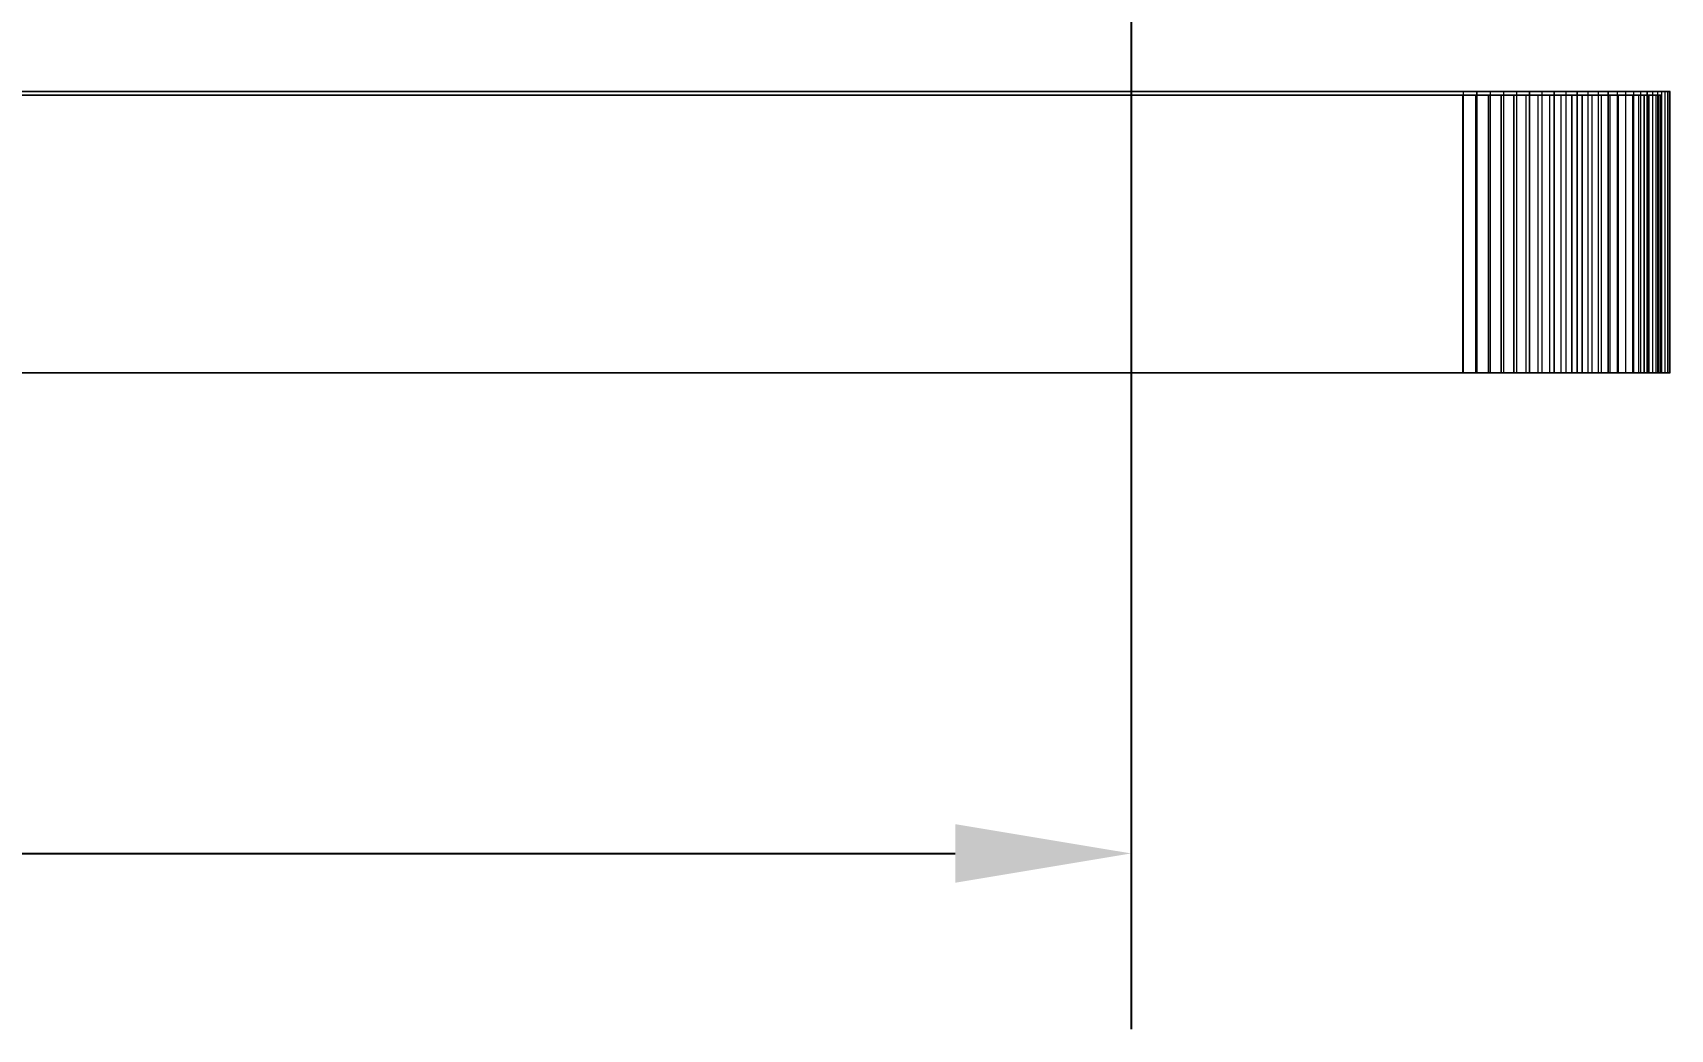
# Model space of a CAD drawing. Header units: millimetres. Extents: x -1970 to 34302, y -65268 to 6837.
# Drawn here: x 25891 to 27288, y -20530 to -19680 of the extents above; entities that cross this region are included whole.
import ezdxf

# ---------------------------------------------------------------- set-up
doc = ezdxf.new("R2010")
doc.units = ezdxf.units.MM
doc.layers.add('COTAS_O', color=1, linetype='Continuous', lineweight=0)
doc.layers.add('superior_briquetadora', color=7, linetype='Continuous', lineweight=0)
doc.dimstyles.new('R19_100', dxfattribs={"dimtxt": 250, "dimasz": 150, "dimexe": 150, "dimexo": 80, "dimgap": 100, "dimtad": 1, "dimtih": 1, "dimtoh": 1, "dimdsep": 46, "dimcen": 0.09, "dimadec": 0, "dimazin": 0, "dimtfac": 1, "dimtdec": 4, "dimtofl": 0, "dimtmove": 0, "dimatfit": 3, "dimfxl": 1, "dimtolj": 1, "dimtzin": 0, "dimarcsym": 0})

# ---------------------------------------------------------------- blocks, each defined once
blk = doc.blocks.new('*D30')
at = {"layer": 'COTAS_O', "color": 0, "lineweight": -2, "transparency": 16777216}
for p, q in [((24628.2, -19560), (24628.2, -20530)), ((26828.2, -19560), (26828.2, -20530)), ((24778.2, -20380), (26678.2, -20380))]:
    blk.add_line(p, q, dxfattribs=at)
at = {"layer": 'COTAS_O', "color": 0, "transparency": 16777216}
for points in [[(24778.2, -20355), (24778.2, -20405), (24628.2, -20380)], [(26678.2, -20355), (26678.2, -20405), (26828.2, -20380)]]:
    blk.add_solid(points, dxfattribs=at)
at = {"layer": 'Defpoints', "color": 0, "transparency": 16777216}
for p in [(24628.2, -19480), (26828.2, -19480), (26828.2, -20380)]:
    blk.add_point(p, dxfattribs=at)

msp = doc.modelspace()

# ---------------------------------------------------------------- linework, layer by layer
at = {"layer": 'superior_briquetadora'}
for p, q in [((25354.107, -19733), (27111.218, -19733)), ((25354.68, -19730), (27111.791, -19730)), ((27122.138, -19733), (25375.827, -19733)), ((27123.191, -19730), (25376.879, -19730)), ((27111.218, -19970), (27111.218, -19733)), ((27111.218, -19733), (27122.298, -19733)), ((27111.791, -19730), (27123.358, -19730)), ((27111.791, -19970), (27111.791, -19730)), ((27122.138, -19970), (27122.138, -19733)), ((27133.129, -19733), (27122.138, -19733)), ((27122.298, -19970), (27122.298, -19733)), ((27122.298, -19733), (27133.288, -19733)), ((27134.665, -19730), (27123.191, -19730)), ((27123.191, -19970), (27123.191, -19730)), ((27123.358, -19730), (27134.83, -19730)), ((27123.358, -19970), (27123.358, -19730)), ((27143.989, -19733), (27133.129, -19733)), ((27133.129, -19970), (27133.129, -19733)), ((27133.288, -19970), (27133.288, -19733)), ((27133.288, -19733), (27144.146, -19733)), ((27146.003, -19730), (27134.665, -19730)), ((27134.665, -19970), (27134.665, -19730)), ((27134.83, -19730), (27146.166, -19730)), ((27134.83, -19970), (27134.83, -19730)), ((27154.678, -19733), (27143.989, -19733)), ((27143.989, -19970), (27143.989, -19733)), ((27144.146, -19970), (27144.146, -19733)), ((27144.146, -19733), (27154.831, -19733)), ((27157.161, -19730), (27146.003, -19730)), ((27146.003, -19970), (27146.003, -19730)), ((27146.166, -19730), (27157.321, -19730)), ((27146.166, -19970), (27146.166, -19730)), ((27165.155, -19733), (27154.678, -19733)), ((27154.678, -19970), (27154.678, -19733)), ((27154.831, -19970), (27154.831, -19733)), ((27154.831, -19733), (27165.305, -19733)), ((27168.099, -19730), (27157.161, -19730)), ((27157.161, -19970), (27157.161, -19730)), ((27157.321, -19730), (27168.255, -19730)), ((27157.321, -19970), (27157.321, -19730)), ((27175.381, -19733), (27165.155, -19733)), ((27165.155, -19970), (27165.155, -19733)), ((27165.305, -19970), (27165.305, -19733)), ((27165.305, -19733), (27175.528, -19733)), ((27178.775, -19730), (27168.099, -19730)), ((27168.099, -19970), (27168.099, -19730)), ((27168.255, -19730), (27178.927, -19730)), ((27168.255, -19970), (27168.255, -19730)), ((27185.319, -19733), (27175.381, -19733)), ((27175.381, -19970), (27175.381, -19733)), ((27175.528, -19970), (27175.528, -19733)), ((27175.528, -19733), (27185.46, -19733)), ((27189.149, -19730), (27178.775, -19730)), ((27178.775, -19970), (27178.775, -19730)), ((27178.927, -19730), (27189.296, -19730)), ((27178.927, -19970), (27178.927, -19730)), ((27194.93, -19733), (27185.319, -19733)), ((27185.319, -19970), (27185.319, -19733)), ((27185.46, -19970), (27185.46, -19733)), ((27185.46, -19733), (27195.066, -19733)), ((27199.182, -19730), (27189.149, -19730)), ((27189.149, -19970), (27189.149, -19730)), ((27189.296, -19730), (27199.325, -19730)), ((27189.296, -19970), (27189.296, -19730)), ((27204.178, -19733), (27194.93, -19733)), ((27194.93, -19970), (27194.93, -19733)), ((27195.066, -19970), (27195.066, -19733)), ((27195.066, -19733), (27204.309, -19733)), ((27208.837, -19730), (27199.182, -19730)), ((27199.182, -19970), (27199.182, -19730)), ((27199.325, -19730), (27208.974, -19730)), ((27199.325, -19970), (27199.325, -19730)), ((27213.03, -19733), (27204.178, -19733)), ((27204.178, -19970), (27204.178, -19733)), ((27204.309, -19970), (27204.309, -19733)), ((27204.309, -19733), (27213.155, -19733)), ((27218.078, -19730), (27208.837, -19730)), ((27208.837, -19970), (27208.837, -19730)), ((27208.974, -19730), (27218.208, -19730)), ((27208.974, -19970), (27208.974, -19730)), ((27221.451, -19733), (27213.03, -19733)), ((27213.03, -19970), (27213.03, -19733)), ((27213.155, -19970), (27213.155, -19733)), ((27213.155, -19733), (27221.57, -19733)), ((27226.869, -19730), (27218.078, -19730)), ((27218.078, -19970), (27218.078, -19730)), ((27218.208, -19730), (27226.993, -19730)), ((27218.208, -19970), (27218.208, -19730)), ((27229.411, -19733), (27221.451, -19733)), ((27221.451, -19970), (27221.451, -19733)), ((27221.57, -19970), (27221.57, -19733)), ((27221.57, -19733), (27229.523, -19733)), ((27235.179, -19730), (27226.869, -19730)), ((27226.869, -19970), (27226.869, -19730)), ((27226.993, -19730), (27235.296, -19730)), ((27226.993, -19970), (27226.993, -19730)), ((27236.879, -19733), (27229.411, -19733)), ((27229.411, -19970), (27229.411, -19733)), ((27229.523, -19970), (27229.523, -19733)), ((27229.523, -19733), (27236.984, -19733)), ((27242.976, -19730), (27235.179, -19730)), ((27235.179, -19970), (27235.179, -19730)), ((27235.296, -19730), (27243.085, -19730)), ((27235.296, -19970), (27235.296, -19730)), ((27243.828, -19733), (27236.879, -19733)), ((27236.879, -19970), (27236.879, -19733)), ((27236.984, -19970), (27236.984, -19733)), ((27236.984, -19733), (27243.925, -19733)), ((27250.23, -19730), (27242.976, -19730)), ((27242.976, -19970), (27242.976, -19730)), ((27243.085, -19730), (27250.331, -19730)), ((27243.085, -19970), (27243.085, -19730)), ((27250.232, -19733), (27243.828, -19733)), ((27243.828, -19970), (27243.828, -19733)), ((27243.925, -19970), (27243.925, -19733)), ((27243.925, -19733), (27250.32, -19733)), ((27256.915, -19730), (27250.23, -19730)), ((27250.23, -19970), (27250.23, -19730)), ((27256.066, -19733), (27250.232, -19733)), ((27250.232, -19970), (27250.232, -19733)), ((27250.32, -19970), (27250.32, -19733)), ((27250.32, -19733), (27256.146, -19733)), ((27250.331, -19730), (27257.008, -19730)), ((27250.331, -19970), (27250.331, -19730)), ((27261.309, -19733), (27256.066, -19733)), ((27256.066, -19970), (27256.066, -19733)), ((27256.146, -19970), (27256.146, -19733)), ((27256.146, -19733), (27261.38, -19733)), ((27263.006, -19730), (27256.915, -19730)), ((27256.915, -19970), (27256.915, -19730)), ((27257.008, -19730), (27263.089, -19730)), ((27257.008, -19970), (27257.008, -19730)), ((27265.941, -19733), (27261.309, -19733)), ((27261.309, -19970), (27261.309, -19733)), ((27261.38, -19970), (27261.38, -19733)), ((27261.38, -19733), (27266.003, -19733)), ((27268.479, -19730), (27263.006, -19730)), ((27263.006, -19970), (27263.006, -19730)), ((27263.089, -19730), (27268.554, -19730)), ((27263.089, -19970), (27263.089, -19730)), ((27269.944, -19733), (27265.941, -19733)), ((27265.941, -19970), (27265.941, -19733)), ((27266.003, -19970), (27266.003, -19733)), ((27266.003, -19733), (27269.998, -19733)), ((27273.314, -19730), (27268.479, -19730)), ((27268.479, -19970), (27268.479, -19730)), ((27268.554, -19730), (27273.38, -19730)), ((27268.554, -19970), (27268.554, -19730)), ((27273.305, -19733), (27269.944, -19733)), ((27269.944, -19970), (27269.944, -19733)), ((27269.998, -19970), (27269.998, -19733)), ((27269.998, -19733), (27273.349, -19733)), ((27276.009, -19733), (27273.305, -19733)), ((27273.305, -19970), (27273.305, -19733)), ((27277.494, -19730), (27273.314, -19730)), ((27273.314, -19970), (27273.314, -19730)), ((27273.349, -19970), (27273.349, -19733)), ((27273.349, -19733), (27276.043, -19733)), ((27273.38, -19730), (27277.55, -19730)), ((27273.38, -19970), (27273.38, -19730)), ((27278.048, -19733), (27276.009, -19733)), ((27276.009, -19970), (27276.009, -19733)), ((27276.043, -19970), (27276.043, -19733)), ((27276.043, -19733), (27278.072, -19733)), ((27281.002, -19730), (27277.494, -19730)), ((27277.494, -19970), (27277.494, -19730)), ((27277.55, -19730), (27281.048, -19730)), ((27277.55, -19970), (27277.55, -19730)), ((27279.413, -19733), (27278.048, -19733)), ((27278.048, -19970), (27278.048, -19733)), ((27278.072, -19970), (27278.072, -19733)), ((27278.072, -19733), (27279.427, -19733)), ((27280.099, -19733), (27279.413, -19733)), ((27279.413, -19970), (27279.413, -19733)), ((27279.427, -19970), (27279.427, -19733)), ((27279.427, -19733), (27280.104, -19733)), ((27280.104, -19970), (27280.104, -19733)), ((27283.826, -19730), (27281.002, -19730)), ((27281.002, -19970), (27281.002, -19730)), ((27281.048, -19730), (27283.861, -19730)), ((27281.048, -19970), (27281.048, -19730)), ((27285.954, -19730), (27283.826, -19730)), ((27283.826, -19970), (27283.826, -19730)), ((27283.861, -19730), (27285.979, -19730)), ((27283.861, -19970), (27283.861, -19730)), ((27287.379, -19730), (27285.954, -19730)), ((27285.954, -19970), (27285.954, -19730)), ((27285.979, -19730), (27287.394, -19730)), ((27285.979, -19970), (27285.979, -19730)), ((27288.095, -19730), (27287.379, -19730)), ((27287.379, -19970), (27287.379, -19730)), ((27287.394, -19730), (27288.1, -19730)), ((27287.394, -19970), (27287.394, -19730)), ((27288.1, -19970), (27288.1, -19730)), ((25354.107, -19970), (27111.218, -19970)), ((25354.68, -19970), (27111.791, -19970)), ((27122.138, -19970), (25375.827, -19970)), ((27123.191, -19970), (25376.879, -19970)), ((27111.218, -19970), (27122.298, -19970)), ((27111.791, -19970), (27123.358, -19970)), ((27133.129, -19970), (27122.138, -19970)), ((27122.298, -19970), (27133.288, -19970)), ((27134.665, -19970), (27123.191, -19970)), ((27123.358, -19970), (27134.83, -19970)), ((27143.989, -19970), (27133.129, -19970)), ((27133.288, -19970), (27144.146, -19970)), ((27146.003, -19970), (27134.665, -19970)), ((27134.83, -19970), (27146.166, -19970)), ((27154.678, -19970), (27143.989, -19970)), ((27144.146, -19970), (27154.831, -19970)), ((27157.161, -19970), (27146.003, -19970)), ((27146.166, -19970), (27157.321, -19970)), ((27165.155, -19970), (27154.678, -19970)), ((27154.831, -19970), (27165.305, -19970)), ((27168.099, -19970), (27157.161, -19970)), ((27157.321, -19970), (27168.255, -19970)), ((27175.381, -19970), (27165.155, -19970)), ((27165.305, -19970), (27175.528, -19970)), ((27178.775, -19970), (27168.099, -19970)), ((27168.255, -19970), (27178.927, -19970)), ((27185.319, -19970), (27175.381, -19970)), ((27175.528, -19970), (27185.46, -19970)), ((27189.149, -19970), (27178.775, -19970)), ((27178.927, -19970), (27189.296, -19970)), ((27194.93, -19970), (27185.319, -19970)), ((27185.46, -19970), (27195.066, -19970)), ((27199.182, -19970), (27189.149, -19970)), ((27189.296, -19970), (27199.325, -19970)), ((27204.178, -19970), (27194.93, -19970)), ((27195.066, -19970), (27204.309, -19970)), ((27208.837, -19970), (27199.182, -19970)), ((27199.325, -19970), (27208.974, -19970)), ((27213.03, -19970), (27204.178, -19970)), ((27204.309, -19970), (27213.155, -19970)), ((27218.078, -19970), (27208.837, -19970)), ((27208.974, -19970), (27218.208, -19970)), ((27221.451, -19970), (27213.03, -19970)), ((27213.155, -19970), (27221.57, -19970)), ((27226.869, -19970), (27218.078, -19970)), ((27218.208, -19970), (27226.993, -19970)), ((27229.411, -19970), (27221.451, -19970)), ((27221.57, -19970), (27229.523, -19970)), ((27235.179, -19970), (27226.869, -19970)), ((27226.993, -19970), (27235.296, -19970)), ((27236.879, -19970), (27229.411, -19970)), ((27229.523, -19970), (27236.984, -19970)), ((27242.976, -19970), (27235.179, -19970)), ((27235.296, -19970), (27243.085, -19970)), ((27243.828, -19970), (27236.879, -19970)), ((27236.984, -19970), (27243.925, -19970)), ((27250.23, -19970), (27242.976, -19970)), ((27243.085, -19970), (27250.331, -19970)), ((27250.232, -19970), (27243.828, -19970)), ((27243.925, -19970), (27250.32, -19970)), ((27256.915, -19970), (27250.23, -19970)), ((27256.066, -19970), (27250.232, -19970)), ((27250.32, -19970), (27256.146, -19970)), ((27250.331, -19970), (27257.008, -19970)), ((27261.309, -19970), (27256.066, -19970)), ((27256.146, -19970), (27261.38, -19970)), ((27263.006, -19970), (27256.915, -19970)), ((27257.008, -19970), (27263.089, -19970)), ((27265.941, -19970), (27261.309, -19970)), ((27261.38, -19970), (27266.003, -19970)), ((27268.479, -19970), (27263.006, -19970)), ((27263.089, -19970), (27268.554, -19970)), ((27269.944, -19970), (27265.941, -19970)), ((27266.003, -19970), (27269.998, -19970)), ((27273.314, -19970), (27268.479, -19970)), ((27268.554, -19970), (27273.38, -19970)), ((27273.305, -19970), (27269.944, -19970)), ((27269.998, -19970), (27273.349, -19970)), ((27276.009, -19970), (27273.305, -19970)), ((27277.494, -19970), (27273.314, -19970)), ((27273.349, -19970), (27276.043, -19970)), ((27273.38, -19970), (27277.55, -19970)), ((27278.048, -19970), (27276.009, -19970)), ((27276.043, -19970), (27278.072, -19970)), ((27281.002, -19970), (27277.494, -19970)), ((27277.55, -19970), (27281.048, -19970)), ((27279.413, -19970), (27278.048, -19970)), ((27278.072, -19970), (27279.427, -19970)), ((27280.099, -19970), (27279.413, -19970)), ((27279.427, -19970), (27280.104, -19970)), ((27283.826, -19970), (27281.002, -19970)), ((27281.048, -19970), (27283.861, -19970)), ((27285.954, -19970), (27283.826, -19970)), ((27283.861, -19970), (27285.979, -19970)), ((27287.379, -19970), (27285.954, -19970)), ((27285.979, -19970), (27287.394, -19970)), ((27288.095, -19970), (27287.379, -19970)), ((27287.394, -19970), (27288.1, -19970))]:
    msp.add_line(p, q, dxfattribs=at)

# ---------------------------------------------------------------- dimensions: what is measured, and where the dimension line sits
at = {"layer": 'COTAS_O'}
dim = msp.add_aligned_dim(p1=(24628.187, -19480), p2=(26828.187, -19480), distance=-900, text='<> O', dimstyle='R19_100', dxfattribs=at)
dim.commit()
dim.dimension.update_dxf_attribs({"geometry": '*D30', "text_midpoint": (25728.187, -20380)})

doc.saveas('drawing.dxf')
